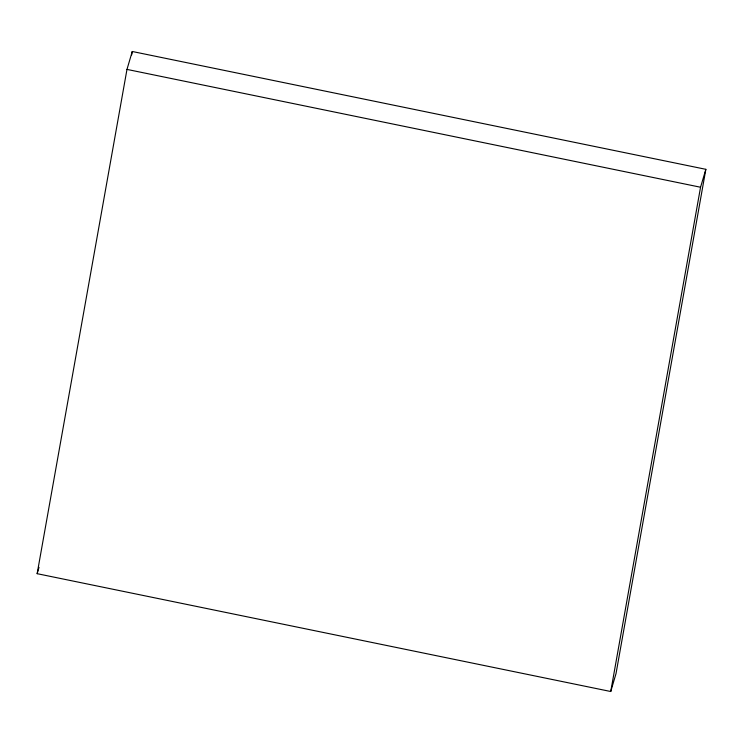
<?xml version="1.0" encoding="UTF-8"?>
<svg xmlns="http://www.w3.org/2000/svg" width="743" height="743" viewBox="0 0 743 743"><rect width="100%" height="100%" fill="white"/><g stroke="black" fill="none" stroke-linecap="round" stroke-linejoin="round"><path stroke-width="1.11" d="M37.15 573.68L126.979 69.405L132.263 51.49L705.85 169.32L616.021 673.595L610.737 691.51L37.15 573.68L39.017 567.364M131.66 54.908L132.263 51.49M610.737 691.51L700.556 187.236L705.85 169.32M126.979 69.405L700.556 187.236"/></g></svg>
